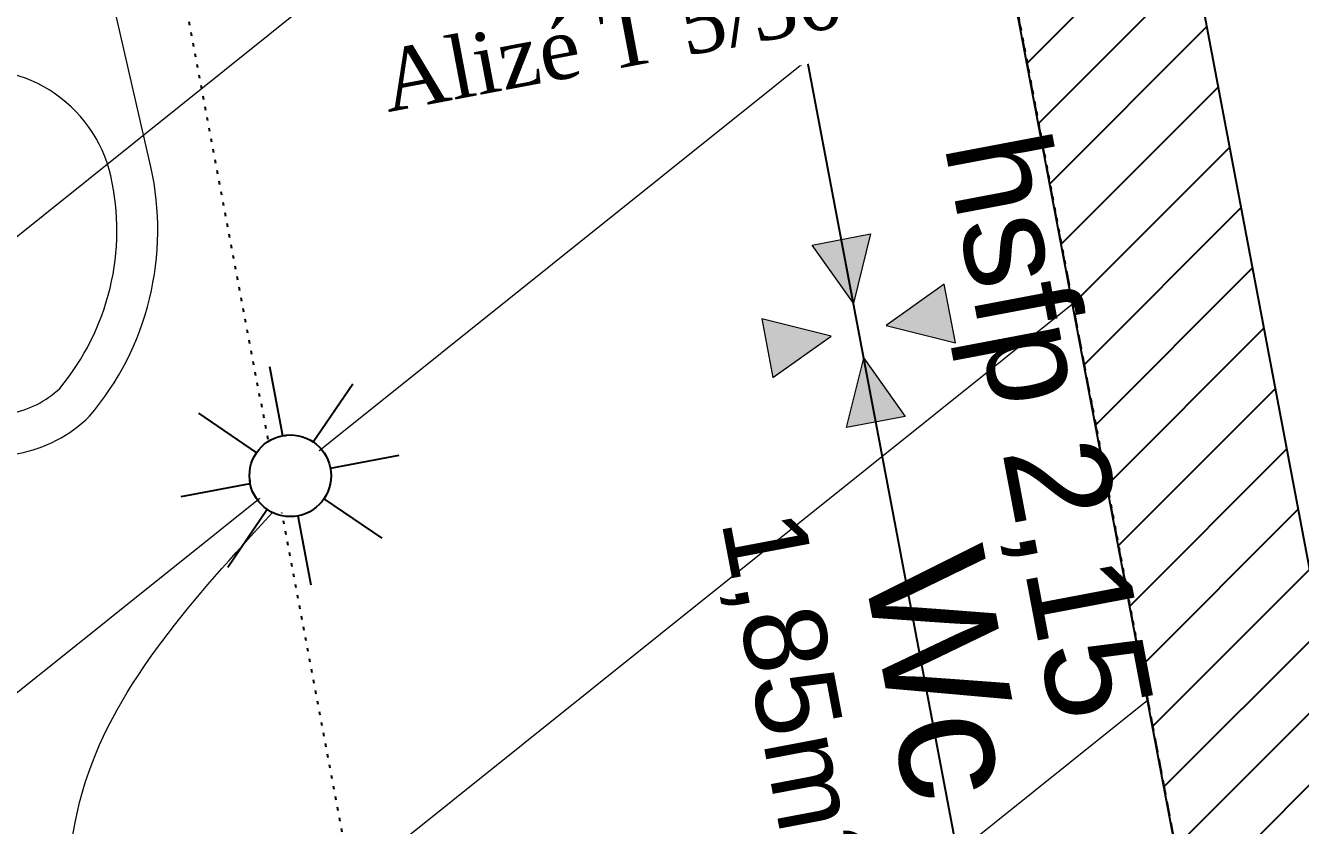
# Model space of a CAD drawing. Header units: centimetres. Extents: x 209280 to 319866, y -365283 to -277503.
# Drawn here: x 219765 to 221016, y -318387 to -317603 of the extents above; entities that cross this region are included whole.
import ezdxf

# ---------------------------------------------------------------- set-up
doc = ezdxf.new("R2010")
doc.units = ezdxf.units.CM
doc.linetypes.add('Style de ligne -1', pattern=[0.41664, 0.20828, -0.20836])
doc.linetypes.add('Style de ligne -5', pattern=[0.20828, 0.069425, -0.138855])
doc.layers.get('0').update_dxf_attribs({"color": 252})
doc.layers.add('3-BAT C-Niveau 1', color=252, linetype='Continuous')
doc.layers.add('prlm-VMC', color=93, linetype='Continuous')
doc.layers.add('prlm-ELEC-CFO', color=1, linetype='Continuous', lineweight=25)
doc.styles.add('Helvetica', font='arial.ttf')
doc.styles.add('prlm-vmc', font='pala.ttf', dxfattribs={"height": 14})

# ---------------------------------------------------------------- blocks, each defined once
blk = doc.blocks.new('xi.bep')
at = {"layer": 'prlm-VMC', "linetype": 'ByBlock', "lineweight": 5}
h = blk.add_hatch(color=0, dxfattribs=at)
h.paths.add_polyline_path([(0, 2.74), (2.92, 9.1), (-2.92, 9.1)])
h.paths.add_polyline_path([(9.1, -2.92), (9.1, 2.92), (2.74, 0)])
h.paths.add_polyline_path([(2.92, -9.1), (0, -2.74), (-2.92, -9.1)])
h.paths.add_polyline_path([(-9.1, -2.92), (-2.74, 0), (-9.1, 2.92)])
at = {"layer": 'prlm-VMC', "color": 0, "linetype": 'ByBlock', "lineweight": 5, "flags": 128}
for points in [[(2.92, 9.1), (-2.92, 9.1), (0, 2.74)], [(-9.1, -2.92), (-9.1, 2.92), (-2.74, 0)], [(9.1, 2.92), (9.1, -2.92), (2.74, 0)], [(-2.92, -9.1), (2.92, -9.1), (0, -2.74)]]:
    blk.add_lwpolyline(points, close=True, dxfattribs=at)
blk = doc.blocks.new('xi.SPOT')
at = {"color": 0, "lineweight": 5}
blk.add_wipeout([(-4, 0), (-2.83, -2.83), (0, -4), (2.83, -2.83), (4, 0), (2.83, 2.83), (0, 4), (-2.83, 2.83)], dxfattribs=at).dxf.layer = 'prlm-ELEC-CFO'
at = {"layer": 'prlm-ELEC-CFO', "color": 0, "linetype": 'ByBlock', "lineweight": -2, "flags": 128}
for points in [[(0, 10.88), (0, 4)], [(-7.69, 7.69), (-2.83, 2.83)], [(7.69, 7.69), (2.83, 2.83)], [(-10.88, 0), (-4, 0)], [(4, 0), (10.88, 0)], [(-2.83, -2.83), (-7.69, -7.69)], [(2.83, -2.83), (7.69, -7.69)], [(0, -4), (0, -10.88)]]:
    blk.add_lwpolyline(points, dxfattribs=at)
at = {"layer": 'prlm-ELEC-CFO', "color": 0, "linetype": 'ByBlock', "lineweight": -2}
blk.add_circle((0, 0), 4, dxfattribs=at)
blk = doc.blocks.new('hsfp 2.15')
at = {"insert": (0, -0.78), "char_height": 10.087, "attachment_point": 2, "line_spacing_factor": 0.834288, "style": 'Helvetica'}
blk.add_mtext('hsfp 2,15', dxfattribs=at)

msp = doc.modelspace()

# ---------------------------------------------------------------- hatches: boundary and pattern name
at = {"layer": '3-BAT C-Niveau 1', "linetype": 'Continuous'}
h = msp.add_hatch(dxfattribs=at)
h.set_pattern_fill('MURS MACONNERIE-2', color=256, scale=10, style=0, pattern_type=2)
h.set_pattern_definition([(45, (89146.82, 134700.79), (-31.2347524, 39.0434405), [])])
h.paths.add_polyline_path([(220958.667, -318755.434), (221135.523, -318721.942), (220409.783, -314889.719), (220232.926, -314923.212)])
at = {"layer": '3-BAT C-Niveau 1', "linetype": 'Continuous', "lineweight": 18}
h = msp.add_hatch(dxfattribs=at)
h.set_pattern_fill('BA 13', color=256, scale=10, style=0, pattern_type=2)
h.set_pattern_definition([(218.65981, (88960.93, 134700.8), (-199.24783, 287.75041), [])])
h.paths.add_polyline_path([(218111.206, -316879.481), (219094.019, -316693.37), (219511.144, -318895.207), (219950.199, -318812.059), (219940.896, -318762.933), (219550.964, -318836.777), (219305.405, -317540.837), (220679.372, -317280.637), (220924.796, -318576.603), (220874.296, -318586.167), (220883.599, -318635.294), (220934.188, -318625.713), (221206.827, -320061.11), (221205.453, -320062.235), (221514.956, -321696.543), (220763.56, -321838.657), (220844.845, -322267.881), (219191.016, -322581.39), (219109.145, -322149.074), (219109.146, -322149.074), (218429.84, -318562.027), (217789.941, -318683.211), (217792.346, -318695.986), (217722.481, -318695.986), (217843.394, -319334.459), (217272.387, -319442.596), (217028.16, -318152.973), (218306.47, -317910.889)])

# ---------------------------------------------------------------- linework, layer by layer
at = {"linetype": 'Style de ligne -5', "ltscale": 50.8, "flags": 128}
msp.add_lwpolyline([(219893.13, -317426.946), (220679.159, -317278.089), (220921.051, -318555.386), (220135.022, -318704.243)], close=True, dxfattribs=at)
at = {"linetype": 'Continuous', "lineweight": 18, "flags": 128}
for points in [[(219819.577, -317440.84), (219488.39, -317503.702), (219534.682, -317808.72, 0.11633375), (219583.184, -317928.578, 0.11614379), (219680.034, -318014.118, 0.14772698), (219758.461, -318022.439, 0.14772467), (219828.225, -317986.039), (219828.287, -317985.978, 0.11673047), (219887.058, -317870.9, 0.11595242), (219888.367, -317741.588)], [(219687.674, -317649.497), (219687.532, -317649.519, 0.19799179), (219599.346, -317702.702, 0.19808078), (219574.358, -317802.716, 0.11491936), (219615.387, -317904.653), (219615.427, -317904.71, 0.11552567), (219697.295, -317977.965, 0.14277762), (219751.002, -317983.14, 0.14277762), (219799.078, -317958.646, 0.11483173), (219848.382, -317860.603), (219848.426, -317860.42, 0.11536819), (219849.152, -317750.558, 0.19808078), (219789.255, -317666.655, 0.19802267), (219687.674, -317649.497)]]:
    msp.add_lwpolyline(points, format="xyb", close=True, dxfattribs=at)
at = {"layer": '3-BAT C-Niveau 1', "linetype": 'Continuous', "lineweight": 25}
for p, q in [((221135.523, -318721.942), (220409.783, -314889.719)), ((221102.031, -318545.085), (220409.783, -314889.719)), ((220958.667, -318755.434), (220232.926, -314923.212)), ((220958.667, -318755.434), (220232.926, -314923.212))]:
    msp.add_line(p, q, dxfattribs=at)
at = {"layer": '3-BAT C-Niveau 1', "linetype": 'Style de ligne -1', "ltscale": 50.8, "flags": 128}
msp.add_lwpolyline([(218111.206, -316879.481), (219094.019, -316693.37), (219511.144, -318895.207), (219950.199, -318812.059), (219940.896, -318762.933), (219550.964, -318836.777), (219305.405, -317540.837), (220679.372, -317280.637), (220924.796, -318576.603), (220874.296, -318586.167), (220883.599, -318635.294), (220934.188, -318625.713), (221206.827, -320061.11), (221205.453, -320062.235), (221514.956, -321696.543), (220763.56, -321838.657), (220844.845, -322267.881), (219191.016, -322581.39), (219109.145, -322149.074), (219109.146, -322149.074), (218429.84, -318562.027), (217789.941, -318683.211), (217792.346, -318695.986), (217722.481, -318695.986), (217843.394, -319334.459), (217272.387, -319442.596), (217028.16, -318152.973), (218306.47, -317910.889)], close=True, dxfattribs=at)
at = {"layer": 'prlm-ELEC-CFO', "lineweight": 13}
msp.add_spline([(219834.932, -318706.861), (219824.438, -318343.705), (220007.565, -318080.253)], degree=3, dxfattribs=at)
at = {"layer": 'prlm-VMC'}
msp.add_lwpolyline([(220889.566, -322003.331), (220344.232, -322106.606), (219951.892, -320034.881), (220950.431, -319845.779), (220309.417, -316460.949)], dxfattribs=at)

# ---------------------------------------------------------------- block references
at = {"xscale": 10, "yscale": 10, "zscale": 10, "rotation": 280.7235947438887}
msp.add_blockref('hsfp 2.15', (220826.807, -317984.292), dxfattribs=at)
at = {"layer": 'prlm-VMC', "xscale": 10, "yscale": 10, "zscale": 10, "rotation": 280.7236014113927}
msp.add_blockref('xi.bep', (220582.371, -317902.265), dxfattribs=at)

# ---------------------------------------------------------------- texts
at = {"insert": (220726.21, -318227.485), "char_height": 120, "attachment_point": 2, "rotation": 280.723595, "line_spacing_factor": 0.834288, "style": 'Helvetica'}
msp.add_mtext('Wc\\P{\\H0.6752x;1,85m2}\\P', dxfattribs=at)

# ---------------------------------------------------------------- next in the draw order: block references
at = {"layer": 'prlm-ELEC-CFO', "xscale": 10, "yscale": 10, "zscale": 10, "rotation": 10.72360141139323}
msp.add_blockref('xi.SPOT', (220025.077, -318044.291), dxfattribs=at)

# ---------------------------------------------------------------- next in the draw order: texts
at = {"layer": 'prlm-VMC', "ltscale": 25, "insert": (220340.291, -317616.555), "char_height": 60, "width": 586.14744, "attachment_point": 5, "rotation": 10.723601, "line_spacing_factor": 0.8, "style": 'prlm-vmc', "bg_fill": 2}
msp.add_mtext('Alizé T 5/30', dxfattribs=at)

doc.saveas('drawing.dxf')
